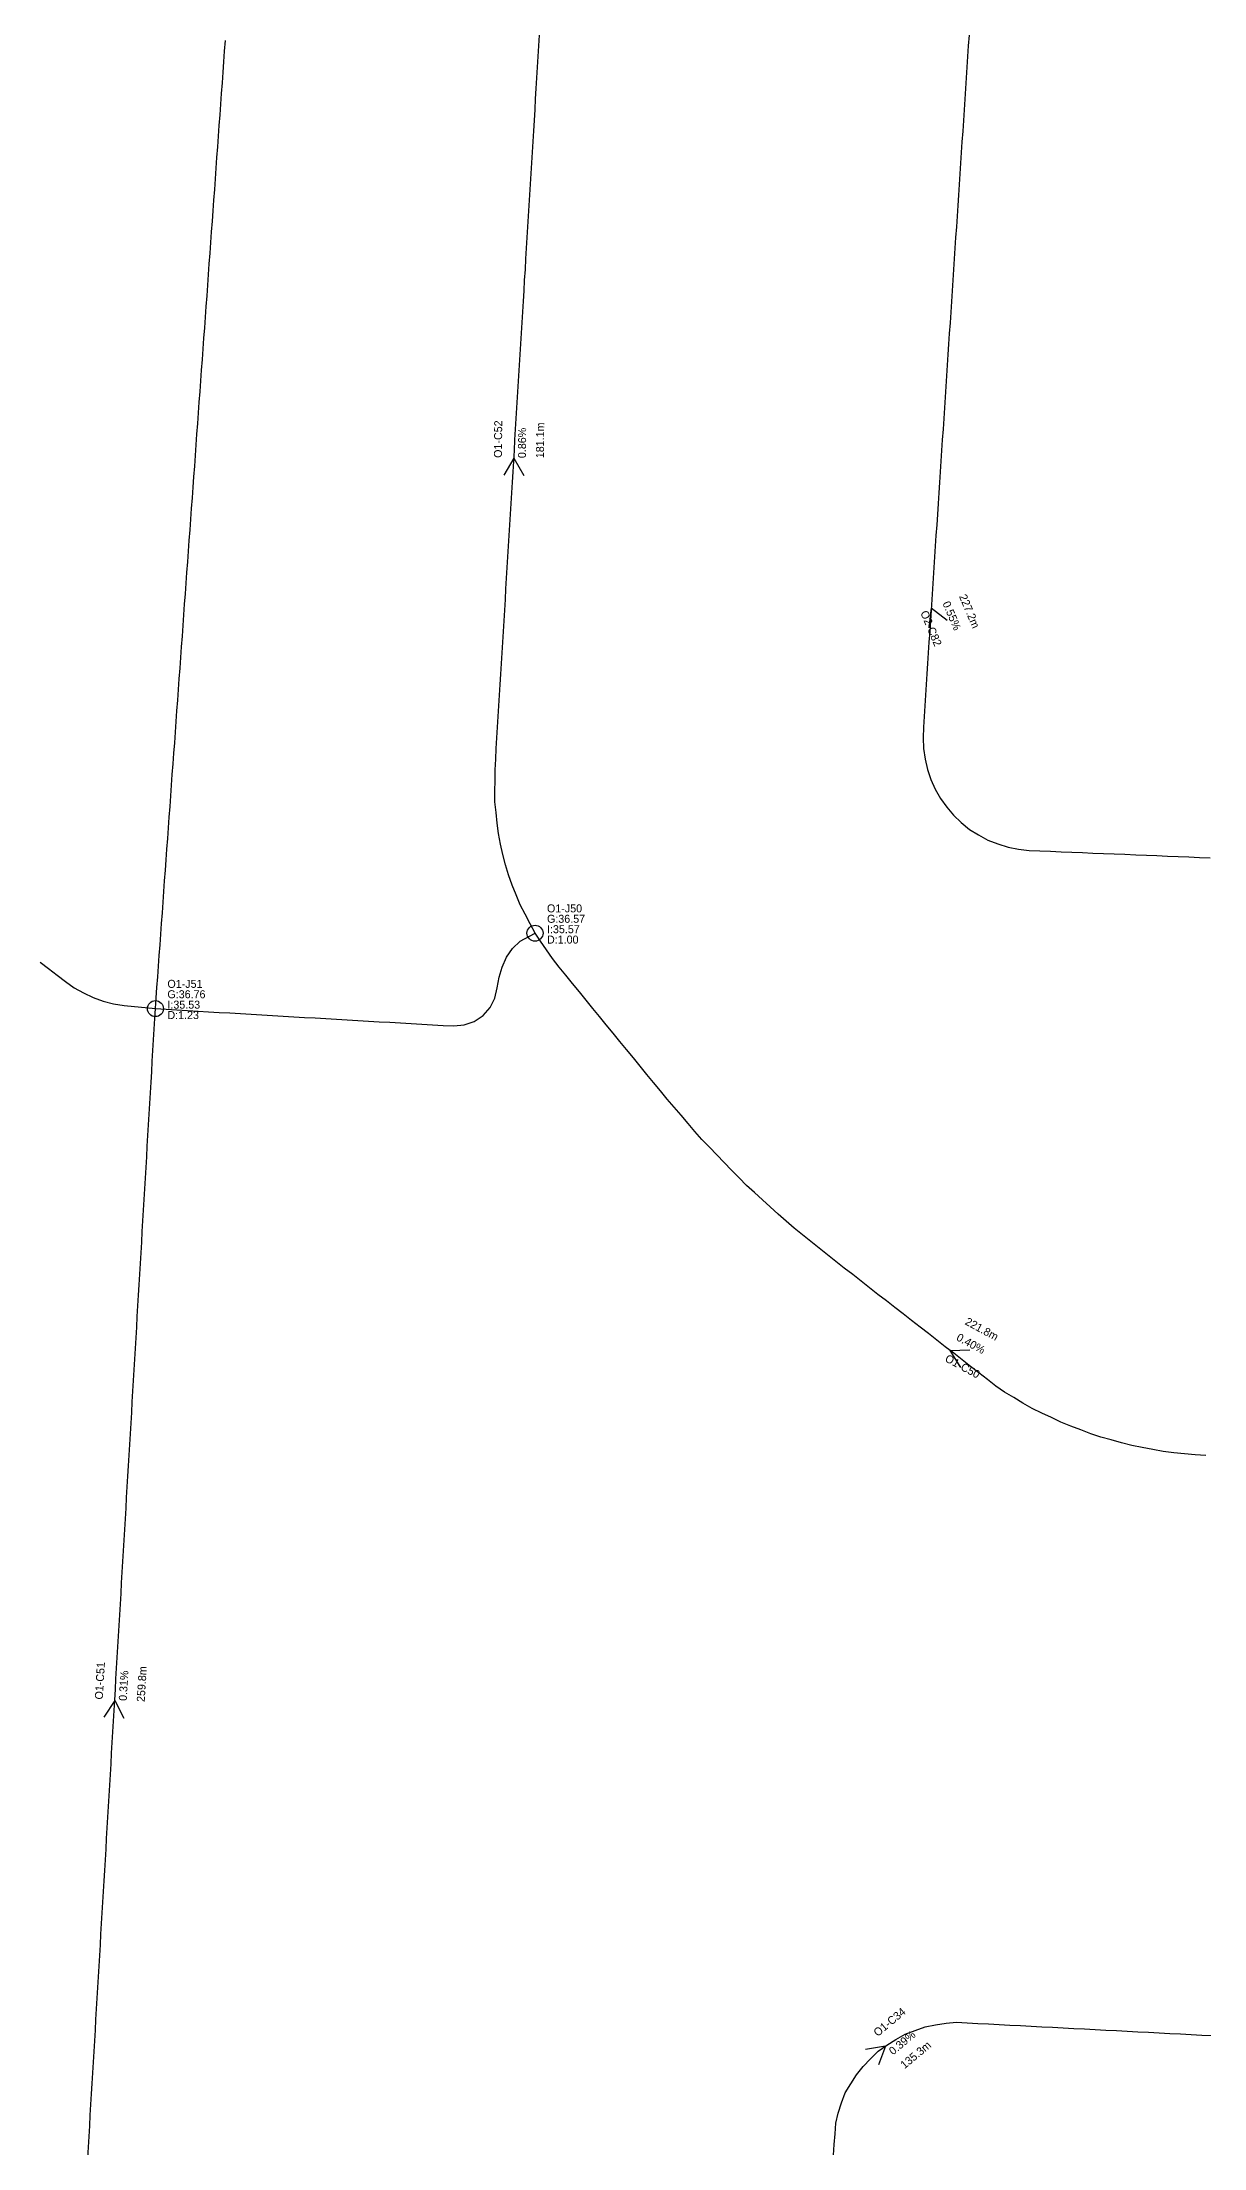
# Model space of a CAD drawing. Header units: metres. Extents: x 607160 to 610559, y 2613470 to 2618337.
# Drawn here: x 607595.8 to 607813.6, y 2615430.7 to 2615825.5 of the extents above; entities that cross this region are included whole.
import ezdxf

# ---------------------------------------------------------------- set-up
doc = ezdxf.new("R2010")
doc.units = ezdxf.units.M
for name, color, linetype in [('SW-DRAIN-LABELS', 3, 'Continuous'), ('SW-DRAIN-ORPHAN', 8, 'Continuous'), ('SW-DRAIN-SUB-01', 1, 'Continuous'), ('SW-DRAIN-SUB-02', 2, 'Continuous'), ('SW-JUNCTIONS', 7, 'Continuous')]:
    doc.layers.add(name, color=color, linetype=linetype)

msp = doc.modelspace()

# ---------------------------------------------------------------- linework, layer by layer
at = {"layer": 'SW-DRAIN-ORPHAN'}
msp.add_lwpolyline([(607617.06, 2615644.31), (607619.06, 2615644.2), (607621.05, 2615644.08), (607623.05, 2615643.96), (607625.05, 2615643.85), (607627.04, 2615643.73), (607629.04, 2615643.61), (607631.04, 2615643.5), (607633.03, 2615643.38), (607635.03, 2615643.26), (607637.03, 2615643.15), (607639.02, 2615643.03), (607641.02, 2615642.91), (607643.02, 2615642.8), (607645.01, 2615642.68), (607647.01, 2615642.56), (607649.01, 2615642.45), (607651, 2615642.33), (607653, 2615642.21), (607655, 2615642.1), (607656.99, 2615641.98), (607658.99, 2615641.86), (607660.99, 2615641.75), (607662.98, 2615641.63), (607664.98, 2615641.51), (607666.98, 2615641.4), (607668.97, 2615641.28), (607670.97, 2615641.16), (607672.97, 2615641.09), (607674.95, 2615641.26), (607676.83, 2615641.91), (607678.48, 2615643.02), (607679.81, 2615644.5), (607680.69, 2615646.27), (607681.1, 2615648.23), (607681.51, 2615650.19), (607682.03, 2615652.12), (607682.84, 2615653.94), (607683.98, 2615655.58), (607685.41, 2615656.97), (607687.17, 2615657.91), (607688.21, 2615658.46)], dxfattribs=at)
at = {"layer": 'SW-DRAIN-SUB-01'}
for p, q in [((607684.26, 2615747.55), (607682.35, 2615744.32)), ((607684.26, 2615747.55), (607686.1, 2615744.29)), ((607765.99, 2615580.25), (607769.74, 2615580.34)), ((607765.99, 2615580.25), (607767.95, 2615577.05)), ((607609.43, 2615514.62), (607607.37, 2615511.49)), ((607609.43, 2615514.62), (607611.12, 2615511.27)), ((607753.88, 2615449.77), (607750.18, 2615449.14)), ((607753.88, 2615449.77), (607752.58, 2615446.26))]:
    msp.add_line(p, q, dxfattribs=at)
for points in [[(607617.06, 2615644.31), (607617.2, 2615646.31), (607617.35, 2615648.3), (607617.49, 2615650.3), (607617.64, 2615652.29), (607617.78, 2615654.29), (607617.93, 2615656.28), (607618.07, 2615658.28), (607618.21, 2615660.27), (607618.36, 2615662.27), (607618.5, 2615664.26), (607618.65, 2615666.26), (607618.79, 2615668.25), (607618.94, 2615670.25), (607619.08, 2615672.24), (607619.22, 2615674.24), (607619.37, 2615676.23), (607619.51, 2615678.23), (607619.66, 2615680.22), (607619.8, 2615682.22), (607619.95, 2615684.21), (607620.09, 2615686.21), (607620.23, 2615688.2), (607620.38, 2615690.2), (607620.52, 2615692.19), (607620.67, 2615694.18), (607620.81, 2615696.18), (607620.96, 2615698.17), (607621.1, 2615700.17), (607621.24, 2615702.16), (607621.39, 2615704.16), (607621.53, 2615706.15), (607621.68, 2615708.15), (607621.82, 2615710.14), (607621.97, 2615712.14), (607622.11, 2615714.13), (607622.26, 2615716.13), (607622.4, 2615718.12), (607622.54, 2615720.12), (607622.69, 2615722.11), (607622.83, 2615724.11), (607622.98, 2615726.1), (607623.12, 2615728.1), (607623.27, 2615730.09), (607623.41, 2615732.09), (607623.55, 2615734.08), (607623.7, 2615736.08), (607623.84, 2615738.07), (607623.99, 2615740.06), (607624.13, 2615742.06), (607624.28, 2615744.05), (607624.42, 2615746.05), (607624.56, 2615748.04), (607624.71, 2615750.04), (607624.85, 2615752.03), (607625, 2615754.03), (607625.14, 2615756.02), (607625.29, 2615758.02), (607625.43, 2615760.01), (607625.57, 2615762.01), (607625.72, 2615764), (607625.86, 2615766), (607626.01, 2615767.99), (607626.15, 2615769.99), (607626.3, 2615771.98), (607626.44, 2615773.98), (607626.58, 2615775.97), (607626.73, 2615777.97), (607626.87, 2615779.96), (607627.02, 2615781.96), (607627.16, 2615783.95), (607627.31, 2615785.94), (607627.45, 2615787.94), (607627.59, 2615789.93), (607627.74, 2615791.93), (607627.88, 2615793.92), (607628.03, 2615795.92), (607628.17, 2615797.91), (607628.31, 2615799.91), (607628.46, 2615801.9), (607628.6, 2615803.9), (607628.75, 2615805.89), (607628.89, 2615807.89), (607629.04, 2615809.88), (607629.18, 2615811.88), (607629.32, 2615813.87), (607629.47, 2615815.87), (607629.61, 2615817.86), (607629.76, 2615819.86), (607629.9, 2615821.85), (607630.04, 2615823.85), (607630.19, 2615825.84)], [(607688.21, 2615658.46), (607687.28, 2615660.23), (607686.35, 2615662), (607685.42, 2615663.77), (607684.66, 2615665.62), (607683.96, 2615667.49), (607683.25, 2615669.37), (607682.67, 2615671.28), (607682.21, 2615673.22), (607681.75, 2615675.17), (607681.35, 2615677.12), (607681.12, 2615679.11), (607680.9, 2615681.1), (607680.68, 2615683.09), (607680.7, 2615685.09), (607680.72, 2615687.09), (607680.74, 2615689.09), (607680.84, 2615691.08), (607680.96, 2615693.08), (607681.08, 2615695.08), (607681.2, 2615697.07), (607681.32, 2615699.07), (607681.45, 2615701.06), (607681.57, 2615703.06), (607681.69, 2615705.06), (607681.81, 2615707.05), (607681.93, 2615709.05), (607682.05, 2615711.05), (607682.17, 2615713.04), (607682.29, 2615715.04), (607682.41, 2615717.04), (607682.53, 2615719.03), (607682.65, 2615721.03), (607682.77, 2615723.02), (607682.89, 2615725.02), (607683.02, 2615727.02), (607683.14, 2615729.01), (607683.26, 2615731.01), (607683.38, 2615733.01), (607683.5, 2615735), (607683.62, 2615737), (607683.74, 2615739), (607683.86, 2615740.99), (607683.98, 2615742.99), (607684.1, 2615744.98), (607684.22, 2615746.98), (607684.34, 2615748.98), (607684.46, 2615750.97), (607684.58, 2615752.97), (607684.71, 2615754.97), (607684.83, 2615756.96), (607684.95, 2615758.96), (607685.07, 2615760.96), (607685.19, 2615762.95), (607685.31, 2615764.95), (607685.43, 2615766.94), (607685.55, 2615768.94), (607685.67, 2615770.94), (607685.79, 2615772.93), (607685.91, 2615774.93), (607686.03, 2615776.93), (607686.15, 2615778.92), (607686.27, 2615780.92), (607686.4, 2615782.92), (607686.52, 2615784.91), (607686.64, 2615786.91), (607686.76, 2615788.9), (607686.88, 2615790.9), (607687, 2615792.9), (607687.12, 2615794.89), (607687.24, 2615796.89), (607687.36, 2615798.89), (607687.48, 2615800.88), (607687.6, 2615802.88), (607687.72, 2615804.88), (607687.84, 2615806.87), (607687.97, 2615808.87), (607688.09, 2615810.86), (607688.21, 2615812.86), (607688.33, 2615814.86), (607688.45, 2615816.85), (607688.57, 2615818.85), (607688.69, 2615820.85), (607688.81, 2615822.84), (607688.93, 2615824.84), (607689.05, 2615826.84)], [(607813.94, 2615560.51), (607811.94, 2615560.68), (607809.95, 2615560.86), (607807.96, 2615561.04), (607805.98, 2615561.31), (607804.01, 2615561.66), (607802.04, 2615562.01), (607800.08, 2615562.38), (607798.15, 2615562.91), (607796.22, 2615563.44), (607794.29, 2615563.97), (607792.4, 2615564.62), (607790.53, 2615565.32), (607788.65, 2615566.02), (607786.8, 2615566.77), (607785, 2615567.63), (607783.19, 2615568.49), (607781.39, 2615569.35), (607779.66, 2615570.37), (607777.94, 2615571.39), (607776.22, 2615572.41), (607774.59, 2615573.55), (607773.01, 2615574.78), (607771.43, 2615576.01), (607769.85, 2615577.24), (607768.27, 2615578.47), (607766.7, 2615579.69), (607765.12, 2615580.92), (607763.54, 2615582.15), (607761.96, 2615583.38), (607760.38, 2615584.61), (607758.81, 2615585.84), (607757.23, 2615587.07), (607755.65, 2615588.29), (607754.07, 2615589.52), (607752.49, 2615590.75), (607750.91, 2615591.98), (607749.34, 2615593.21), (607747.76, 2615594.44), (607746.18, 2615595.67), (607744.61, 2615596.9), (607743.05, 2615598.15), (607741.48, 2615599.4), (607739.92, 2615600.65), (607738.36, 2615601.89), (607736.79, 2615603.14), (607735.28, 2615604.45), (607733.8, 2615605.79), (607732.32, 2615607.14), (607730.84, 2615608.48), (607729.36, 2615609.83), (607727.88, 2615611.17), (607726.47, 2615612.59), (607725.07, 2615614.02), (607723.68, 2615615.46), (607722.29, 2615616.89), (607720.89, 2615618.33), (607719.5, 2615619.76), (607718.2, 2615621.28), (607716.9, 2615622.8), (607715.6, 2615624.32), (607714.3, 2615625.84), (607713, 2615627.36), (607711.71, 2615628.89), (607710.44, 2615630.44), (607709.18, 2615631.99), (607707.91, 2615633.53), (607706.65, 2615635.08), (607705.38, 2615636.63), (607704.12, 2615638.18), (607702.85, 2615639.73), (607701.58, 2615641.28), (607700.32, 2615642.83), (607699.05, 2615644.37), (607697.79, 2615645.92), (607696.52, 2615647.47), (607695.25, 2615649.02), (607693.99, 2615650.57), (607692.72, 2615652.12), (607691.5, 2615653.7), (607690.36, 2615655.34), (607689.23, 2615656.99), (607688.21, 2615658.46)], [(607595.43, 2615653.01), (607597.03, 2615651.81), (607598.63, 2615650.61), (607600.23, 2615649.41), (607601.84, 2615648.23), (607603.59, 2615647.27), (607605.4, 2615646.43), (607607.27, 2615645.72), (607609.21, 2615645.24), (607611.18, 2615644.88), (607613.17, 2615644.69), (607615.16, 2615644.5), (607617.06, 2615644.31)], [(607604.39, 2615428.85), (607604.51, 2615430.84), (607604.63, 2615432.84), (607604.74, 2615434.84), (607604.86, 2615436.83), (607604.98, 2615438.83), (607605.1, 2615440.83), (607605.21, 2615442.82), (607605.33, 2615444.82), (607605.45, 2615446.82), (607605.57, 2615448.81), (607605.68, 2615450.81), (607605.8, 2615452.81), (607605.92, 2615454.8), (607606.04, 2615456.8), (607606.15, 2615458.79), (607606.27, 2615460.79), (607606.39, 2615462.79), (607606.5, 2615464.78), (607606.62, 2615466.78), (607606.74, 2615468.78), (607606.86, 2615470.77), (607606.97, 2615472.77), (607607.09, 2615474.77), (607607.21, 2615476.76), (607607.33, 2615478.76), (607607.44, 2615480.76), (607607.56, 2615482.75), (607607.68, 2615484.75), (607607.8, 2615486.75), (607607.91, 2615488.74), (607608.03, 2615490.74), (607608.15, 2615492.74), (607608.27, 2615494.73), (607608.38, 2615496.73), (607608.5, 2615498.73), (607608.62, 2615500.72), (607608.74, 2615502.72), (607608.85, 2615504.72), (607608.97, 2615506.71), (607609.09, 2615508.71), (607609.2, 2615510.71), (607609.32, 2615512.7), (607609.44, 2615514.7), (607609.56, 2615516.69), (607609.67, 2615518.69), (607609.79, 2615520.69), (607609.91, 2615522.68), (607610.03, 2615524.68), (607610.14, 2615526.68), (607610.26, 2615528.67), (607610.38, 2615530.67), (607610.5, 2615532.67), (607610.61, 2615534.66), (607610.73, 2615536.66), (607610.85, 2615538.66), (607610.97, 2615540.65), (607611.08, 2615542.65), (607611.2, 2615544.65), (607611.32, 2615546.64), (607611.44, 2615548.64), (607611.55, 2615550.64), (607611.67, 2615552.63), (607611.79, 2615554.63), (607611.9, 2615556.63), (607612.02, 2615558.62), (607612.14, 2615560.62), (607612.26, 2615562.62), (607612.37, 2615564.61), (607612.49, 2615566.61), (607612.61, 2615568.61), (607612.73, 2615570.6), (607612.84, 2615572.6), (607612.96, 2615574.59), (607613.08, 2615576.59), (607613.2, 2615578.59), (607613.31, 2615580.58), (607613.43, 2615582.58), (607613.55, 2615584.58), (607613.67, 2615586.57), (607613.78, 2615588.57), (607613.9, 2615590.57), (607614.02, 2615592.56), (607614.14, 2615594.56), (607614.25, 2615596.56), (607614.37, 2615598.55), (607614.49, 2615600.55), (607614.6, 2615602.55), (607614.72, 2615604.54), (607614.84, 2615606.54), (607614.96, 2615608.54), (607615.07, 2615610.53), (607615.19, 2615612.53), (607615.31, 2615614.53), (607615.43, 2615616.52), (607615.54, 2615618.52), (607615.66, 2615620.52), (607615.78, 2615622.51), (607615.9, 2615624.51), (607616.01, 2615626.51), (607616.13, 2615628.5), (607616.25, 2615630.5), (607616.37, 2615632.49), (607616.48, 2615634.49), (607616.6, 2615636.49), (607616.72, 2615638.48), (607616.83, 2615640.48), (607616.95, 2615642.48), (607617.06, 2615644.31)], [(607744.16, 2615429.34), (607744.3, 2615431.34), (607744.45, 2615433.33), (607744.59, 2615435.33), (607745.02, 2615437.26), (607745.69, 2615439.15), (607746.36, 2615441.03), (607747.42, 2615442.73), (607748.48, 2615444.42), (607749.71, 2615445.99), (607751.11, 2615447.42), (607752.51, 2615448.85), (607754.16, 2615449.96), (607755.83, 2615451.06), (607757.58, 2615452.01), (607759.45, 2615452.72), (607761.32, 2615453.43), (607763.28, 2615453.79), (607765.26, 2615454.09), (607767.24, 2615454.26), (607769.24, 2615454.16), (607771.24, 2615454.05), (607773.24, 2615453.95), (607775.23, 2615453.85), (607777.23, 2615453.74), (607779.23, 2615453.64), (607781.22, 2615453.53), (607783.22, 2615453.43), (607785.22, 2615453.33), (607787.22, 2615453.22), (607789.21, 2615453.12), (607791.21, 2615453.01), (607793.21, 2615452.91), (607795.21, 2615452.81), (607797.2, 2615452.7), (607799.2, 2615452.6), (607801.2, 2615452.5), (607803.2, 2615452.39), (607805.19, 2615452.29), (607807.19, 2615452.18), (607809.19, 2615452.08), (607811.18, 2615451.98), (607813.18, 2615451.87), (607815.18, 2615451.77)]]:
    msp.add_lwpolyline(points, dxfattribs=at)
at = {"layer": 'SW-DRAIN-SUB-02'}
for q in [(607762.01, 2615715.71), (607765.47, 2615717.17)]:
    msp.add_line((607762.48, 2615719.43), q, dxfattribs=at)
msp.add_lwpolyline([(607769.56, 2615826.8), (607769.43, 2615824.8), (607769.3, 2615822.81), (607769.17, 2615820.81), (607769.03, 2615818.82), (607768.9, 2615816.82), (607768.77, 2615814.82), (607768.64, 2615812.83), (607768.51, 2615810.83), (607768.38, 2615808.84), (607768.24, 2615806.84), (607768.11, 2615804.85), (607767.98, 2615802.85), (607767.85, 2615800.86), (607767.72, 2615798.86), (607767.59, 2615796.86), (607767.45, 2615794.87), (607767.32, 2615792.87), (607767.19, 2615790.88), (607767.06, 2615788.88), (607766.93, 2615786.89), (607766.8, 2615784.89), (607766.66, 2615782.89), (607766.53, 2615780.9), (607766.4, 2615778.9), (607766.27, 2615776.91), (607766.14, 2615774.91), (607766.01, 2615772.92), (607765.87, 2615770.92), (607765.74, 2615768.92), (607765.61, 2615766.93), (607765.48, 2615764.93), (607765.35, 2615762.94), (607765.22, 2615760.94), (607765.08, 2615758.95), (607764.95, 2615756.95), (607764.82, 2615754.95), (607764.69, 2615752.96), (607764.56, 2615750.96), (607764.43, 2615748.97), (607764.29, 2615746.97), (607764.16, 2615744.98), (607764.03, 2615742.98), (607763.9, 2615740.99), (607763.77, 2615738.99), (607763.64, 2615736.99), (607763.5, 2615735), (607763.37, 2615733), (607763.24, 2615731.01), (607763.11, 2615729.01), (607762.98, 2615727.02), (607762.85, 2615725.02), (607762.71, 2615723.02), (607762.58, 2615721.03), (607762.45, 2615719.03), (607762.32, 2615717.04), (607762.19, 2615715.04), (607762.06, 2615713.05), (607761.92, 2615711.05), (607761.79, 2615709.05), (607761.66, 2615707.06), (607761.53, 2615705.06), (607761.4, 2615703.07), (607761.27, 2615701.07), (607761.13, 2615699.08), (607761, 2615697.08), (607760.98, 2615695.08), (607761, 2615693.08), (607761.33, 2615691.11), (607761.76, 2615689.16), (607762.42, 2615687.28), (607763.23, 2615685.46), (607764.21, 2615683.72), (607765.38, 2615682.1), (607766.65, 2615680.56), (607768.12, 2615679.21), (607769.64, 2615677.9), (607771.36, 2615676.88), (607773.1, 2615675.91), (607774.97, 2615675.19), (607776.87, 2615674.59), (607778.83, 2615674.21), (607780.81, 2615673.98), (607782.81, 2615673.9), (607784.81, 2615673.82), (607786.81, 2615673.74), (607788.81, 2615673.65), (607790.81, 2615673.57), (607792.8, 2615673.49), (607794.8, 2615673.41), (607796.8, 2615673.33), (607798.8, 2615673.25), (607800.8, 2615673.17), (607802.8, 2615673.09), (607804.79, 2615673.01), (607806.79, 2615672.93), (607808.79, 2615672.84), (607810.79, 2615672.76), (607812.79, 2615672.68), (607814.79, 2615672.6)], dxfattribs=at)
at = {"layer": 'SW-JUNCTIONS'}
for centre in [(607688.21, 2615658.46), (607617.06, 2615644.31)]:
    msp.add_circle(centre, 1.5, dxfattribs=at)

# ---------------------------------------------------------------- texts
at = {"layer": 'SW-DRAIN-LABELS', "color": 3}
for s, rotation, p in [('O1-C52', 89.5152, (607682.01, 2615747.57)), ('O2-C82', -67.1021, (607760.4, 2615718.56)), ('O1-C50', -28.5117, (607764.91, 2615578.27)), ('O1-C51', 86.6351, (607607.19, 2615514.75)), ('O1-C34', 39.722, (607752.44, 2615451.5))]:
    msp.add_text(s, height=1.5, rotation=rotation, dxfattribs=at).set_placement(p)
at = {"layer": 'SW-DRAIN-LABELS', "color": 2}
for s, rotation, p in [('0.86%', 89.5152, (607686.51, 2615747.53)), ('181.1m', 89.5152, (607689.88, 2615747.51)), ('0.55%', -67.1021, (607764.55, 2615720.31)), ('227.2m', -67.1021, (607767.66, 2615721.62)), ('221.8m', -28.5117, (607768.67, 2615585.19)), ('0.40%', -28.5117, (607767.06, 2615582.22)), ('0.31%', 86.6351, (607611.68, 2615514.49)), ('259.8m', 86.6351, (607615.05, 2615514.29)), ('0.39%', 39.722, (607755.32, 2615448.04)), ('135.3m', 39.722, (607757.47, 2615445.45))]:
    msp.add_text(s, height=1.5, rotation=rotation, dxfattribs=at).set_placement(p)
at = {"layer": 'SW-DRAIN-LABELS', "color": 7}
for s, p in [('O1-J50', (607690.46, 2615662.36)), ('G:36.57', (607690.46, 2615660.41)), ('O1-J51', (607619.31, 2615648.21)), ('G:36.76', (607619.31, 2615646.26))]:
    msp.add_text(s, height=1.5, dxfattribs=at).set_placement(p)
at = {"layer": 'SW-DRAIN-LABELS', "color": 6}
for s, p in [('D:1.00', (607690.46, 2615656.51)), ('D:1.23', (607619.31, 2615642.36))]:
    msp.add_text(s, height=1.5, dxfattribs=at).set_placement(p)
at = {"layer": 'SW-DRAIN-LABELS', "color": 4}
for s, p in [('I:35.57', (607690.46, 2615658.46)), ('I:35.53', (607619.31, 2615644.31))]:
    msp.add_text(s, height=1.5, dxfattribs=at).set_placement(p)

doc.saveas('drawing.dxf')
